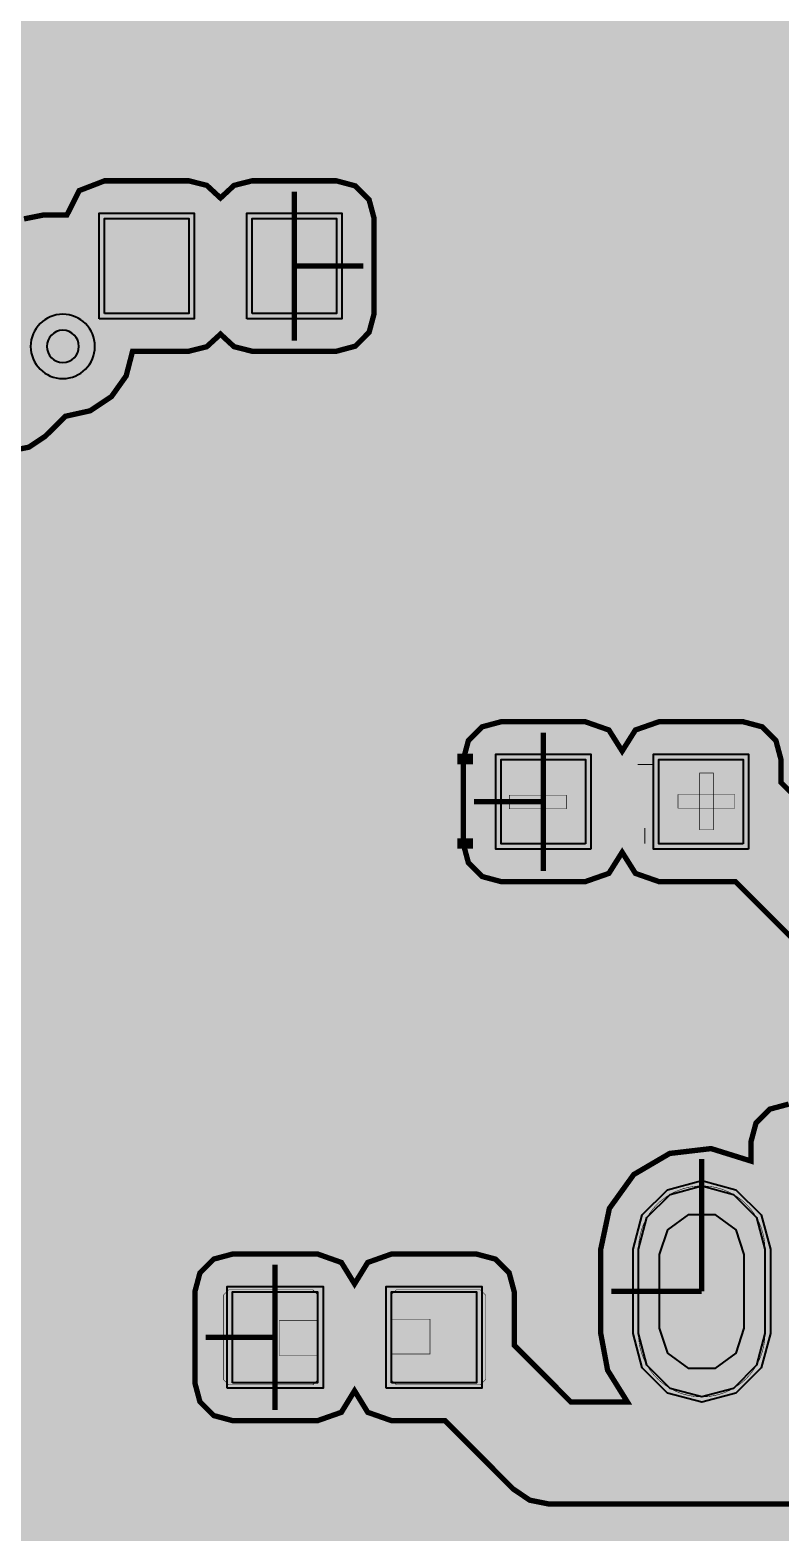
# Model space of a CAD drawing. Header units: millimetres. Extents: x -10 to 141, y 8 to 88.
# Drawn here: x 59.15 to 66.27, y 17.2 to 31.45 of the extents above; entities that cross this region are included whole.
import ezdxf

# ---------------------------------------------------------------- set-up
doc = ezdxf.new("R2010")
doc.units = ezdxf.units.MM
doc.header["$MEASUREMENT"] = 0
for name, color, linetype, true_color in [('Bottom-Layer', 7, 'Continuous', 0x0000ff), ('Bottom-Paste-Mask-Layer', 7, 'Continuous', 0x800000), ('Bottom-Solder-Mask-Layer', 7, 'Continuous', 0xaa00ff), ('Document-Layer', 7, 'Continuous', 0xffffff), ('Hole-Layer', 7, 'Continuous', 0x222222), ('Multi-Layer', 7, 'Continuous', 0xc0c0c0), ('Top-Layer', 7, 'Continuous', 0xff0000), ('Top-Paste-Mask-Layer', 7, 'Continuous', 0x808080), ('Top-Silkscreen-Layer', 7, 'Continuous', 0xffcc00), ('Top-Solder-Mask-Layer', 7, 'Continuous', 0x800080)]:
    doc.layers.add(name, color=color, linetype=linetype, true_color=true_color)

msp = doc.modelspace()

# ---------------------------------------------------------------- hatches: boundary and pattern name
at = {"layer": 'Bottom-Layer'}
msp.add_hatch(color=256, dxfattribs=at).paths.add_polyline_path([(66.125, 19.086), (66.045, 18.786), (65.825, 18.566), (65.525, 18.486), (65.225, 18.566), (65.005, 18.786), (64.925, 19.086), (64.925, 19.886), (65.005, 20.186), (65.225, 20.405), (65.525, 20.486), (65.825, 20.405), (66.045, 20.186), (66.125, 19.886)])
at = {"layer": 'Bottom-Paste-Mask-Layer'}
msp.add_hatch(color=256, dxfattribs=at).paths.add_polyline_path([(66.125, 19.086), (66.045, 18.786), (65.825, 18.566), (65.525, 18.486), (65.225, 18.566), (65.005, 18.786), (64.925, 19.086), (64.925, 19.886), (65.005, 20.186), (65.225, 20.405), (65.525, 20.486), (65.825, 20.405), (66.045, 20.186), (66.125, 19.886)])
at = {"layer": 'Bottom-Solder-Mask-Layer'}
msp.add_hatch(color=256, dxfattribs=at).paths.add_polyline_path([(66.176, 19.086), (66.089, 18.76), (65.85, 18.522), (65.525, 18.435), (65.2, 18.522), (64.961, 18.76), (64.874, 19.086), (64.874, 19.886), (64.961, 20.211), (65.2, 20.449), (65.525, 20.537), (65.85, 20.449), (66.089, 20.211), (66.176, 19.886)])
at = {"layer": 'Document-Layer'}
for points in [[(65.505, 23.863), (65.505, 24.403), (65.635, 24.403), (65.635, 23.863)], [(65.505, 23.863), (65.505, 24.403), (65.635, 24.403), (65.635, 23.863)], [(63.7, 24.192), (64.24, 24.192), (64.24, 24.062), (63.7, 24.062)], [(63.7, 24.192), (64.24, 24.192), (64.24, 24.062), (63.7, 24.062)], [(65.299, 24.198), (65.839, 24.198), (65.839, 24.068), (65.299, 24.068)], [(65.299, 24.198), (65.839, 24.198), (65.839, 24.068), (65.299, 24.068)]]:
    msp.add_hatch(color=256, dxfattribs=at).paths.add_polyline_path(points)
at = {"layer": 'Hole-Layer'}
msp.add_hatch(color=256, dxfattribs=at).paths.add_polyline_path([(65.925, 19.136), (65.849, 18.901), (65.649, 18.755), (65.402, 18.755), (65.202, 18.901), (65.125, 19.136), (65.125, 19.836), (65.202, 20.071), (65.402, 20.216), (65.649, 20.216), (65.849, 20.071), (65.925, 19.836)])
at = {"layer": 'Multi-Layer'}
msp.add_hatch(color=256, dxfattribs=at).paths.add_polyline_path([(66.125, 19.086), (66.045, 18.786), (65.825, 18.566), (65.525, 18.486), (65.225, 18.566), (65.005, 18.786), (64.925, 19.086), (64.925, 19.886), (65.005, 20.186), (65.225, 20.405), (65.525, 20.486), (65.825, 20.405), (66.045, 20.186), (66.125, 19.886)])
msp.add_hatch(color=256, dxfattribs=at).paths.add_polyline_path([(66.125, 19.086), (66.045, 18.786), (65.825, 18.566), (65.525, 18.486), (65.225, 18.566), (65.005, 18.786), (64.925, 19.086), (64.925, 19.886), (65.005, 20.186), (65.225, 20.405), (65.525, 20.486), (65.825, 20.405), (66.045, 20.186), (66.125, 19.886)])
msp.add_hatch(color=256, dxfattribs=at).paths.add_polyline_path([(66.125, 19.086), (66.045, 18.786), (65.825, 18.566), (65.525, 18.486), (65.225, 18.566), (65.005, 18.786), (64.925, 19.086), (64.925, 19.886), (65.005, 20.186), (65.225, 20.405), (65.525, 20.486), (65.825, 20.405), (66.045, 20.186), (66.125, 19.886)])
at = {"layer": 'Top-Layer'}
for points in [[(1.628, 76.2), (1.718, 77.336), (1.984, 78.444), (2.42, 79.497), (3.015, 80.469), (3.755, 81.335), (4.622, 82.075), (5.593, 82.671), (6.646, 83.107), (7.754, 83.373), (8.89, 83.462), (130.81, 83.462), (131.946, 83.373), (133.054, 83.107), (134.107, 82.671), (135.079, 82.075), (135.945, 81.335), (136.685, 80.469), (137.281, 79.497), (137.717, 78.444), (137.983, 77.336), (138.072, 76.2), (138.072, 20.32), (137.983, 19.184), (137.717, 18.076), (137.281, 17.023), (136.685, 16.052), (135.945, 15.185), (135.079, 14.445), (134.107, 13.85), (133.054, 13.414), (131.946, 13.148), (130.81, 13.058), (8.89, 13.058), (7.754, 13.148), (6.646, 13.414), (5.593, 13.85), (4.622, 14.445), (3.755, 15.185), (3.015, 16.052), (2.42, 17.023), (1.984, 18.076), (1.718, 19.184), (1.628, 20.32)], [(25.922, 25.338), (24.55, 25.338), (24.371, 25.29), (24.24, 25.159), (24.192, 24.98), (24.192, 23.28), (24.24, 23.101), (24.371, 22.97), (24.55, 22.922), (26.25, 22.922), (26.429, 22.97), (26.56, 23.101), (26.608, 23.28), (26.608, 24.652), (50.377, 48.421), (50.377, 38.608), (50.414, 38.422), (50.519, 38.265), (51.496, 37.288), (51.298, 37.064), (51.218, 36.776), (51.274, 36.482), (51.452, 36.243), (51.718, 36.106), (52.017, 36.1), (52.122, 36.042), (52.24, 36.022), (53.04, 36.022), (53.211, 36.065), (53.34, 36.184), (53.47, 36.065), (53.64, 36.022), (54.096, 36.022), (54.063, 35.91), (54.049, 35.795), (54.003, 35.749), (51.155, 35.749), (50.97, 35.712), (50.813, 35.608), (48.527, 33.322), (48.422, 33.164), (48.385, 32.979), (48.385, 32.164), (32.368, 16.147), (32.368, 17.439), (32.32, 17.618), (32.189, 17.749), (32.01, 17.797), (30.78, 17.797), (30.601, 17.749), (30.47, 17.618), (30.422, 17.439), (30.422, 15.683), (28.536, 15.683), (27.998, 16.221), (27.998, 17.439), (27.95, 17.618), (27.819, 17.749), (27.64, 17.797), (26.41, 17.797), (26.231, 17.749), (26.1, 17.618), (26.052, 17.439), (26.052, 15.579), (26.1, 15.4), (26.231, 15.269), (26.41, 15.221), (27.629, 15.221), (27.993, 14.857), (28.15, 14.752), (28.335, 14.715), (32.105, 14.715), (32.291, 14.752), (32.448, 14.857), (49.172, 31.581), (49.172, 26.924), (49.22, 26.745), (49.351, 26.614), (49.53, 26.566), (51.562, 26.566), (51.741, 26.614), (51.872, 26.745), (51.92, 26.924), (51.92, 28.536), (52.04, 28.45), (52.184, 28.42), (52.691, 28.42), (53.514, 27.597), (53.672, 27.492), (53.857, 27.455), (58.955, 27.455), (59.141, 27.492), (59.298, 27.597), (59.487, 27.785), (59.722, 27.837), (59.924, 27.971), (60.064, 28.168), (60.125, 28.402), (60.659, 28.402), (60.829, 28.445), (60.959, 28.564), (61.088, 28.445), (61.259, 28.402), (62.059, 28.402), (62.238, 28.45), (62.369, 28.581), (62.417, 28.76), (62.417, 29.66), (62.369, 29.839), (62.238, 29.97), (62.059, 30.018), (61.259, 30.018), (61.088, 29.975), (60.959, 29.855), (60.829, 29.975), (60.659, 30.018), (59.859, 30.018), (59.618, 29.925), (59.502, 29.694), (59.28, 29.694), (59.095, 29.657), (58.937, 29.552), (58.664, 29.278), (58.664, 29.642), (58.616, 29.821), (58.485, 29.952), (58.305, 30), (57.76, 30), (57.76, 30.563), (57.912, 30.828), (57.929, 31.133), (57.807, 31.413), (57.573, 31.609), (57.276, 31.679), (56.979, 31.609), (56.745, 31.413), (56.623, 31.133), (56.64, 30.828), (56.792, 30.563), (56.792, 30.201), (56.68, 30.088), (56.642, 30.046), (56.61, 30), (55.992, 30), (55.759, 29.913), (55.638, 29.695), (54.852, 29.695), (54.731, 29.913), (54.497, 30), (53.691, 30), (53.466, 29.92), (53.341, 29.717), (53.216, 29.92), (52.991, 30), (52.184, 30), (52.04, 29.97), (51.92, 29.884), (51.92, 33.02), (51.872, 33.199), (51.741, 33.33), (51.562, 33.378), (49.953, 33.378), (51.356, 34.781), (54.203, 34.781), (54.389, 34.818), (54.546, 34.923), (54.733, 35.11), (55.046, 35.201), (55.278, 35.429), (55.374, 35.74), (55.309, 36.06), (55.101, 36.31), (54.798, 36.431), (54.798, 37.28), (54.75, 37.459), (54.619, 37.59), (54.44, 37.638), (53.64, 37.638), (53.47, 37.595), (53.34, 37.475), (53.211, 37.595), (53.04, 37.638), (52.518, 37.638), (51.347, 38.809), (51.347, 47.052), (51.766, 47.052), (51.766, 46.926), (51.803, 46.74), (51.908, 46.583), (57.1, 41.391), (57.1, 37.793), (56.766, 37.458), (56.634, 37.605), (56.444, 37.659), (55.954, 37.659), (55.775, 37.611), (55.644, 37.48), (55.596, 37.301), (55.596, 36.126), (55.644, 35.947), (55.775, 35.816), (55.954, 35.768), (56.444, 35.768), (56.623, 35.816), (56.754, 35.947), (56.802, 36.126), (56.802, 36.238), (56.936, 36.286), (57.05, 36.371), (57.496, 36.816), (57.496, 36.126), (57.544, 35.947), (57.675, 35.816), (57.854, 35.768), (58.344, 35.768), (58.523, 35.816), (58.654, 35.947), (58.702, 36.126), (58.702, 37.107), (59.297, 37.107), (59.501, 36.902), (59.501, 36.38), (59.549, 36.201), (59.68, 36.07), (59.859, 36.022), (60.659, 36.022), (60.83, 36.065), (60.959, 36.184), (61.089, 36.065), (61.26, 36.022), (62.06, 36.022), (62.239, 36.07), (62.37, 36.201), (62.418, 36.38), (62.418, 37.28), (62.37, 37.459), (62.239, 37.59), (62.06, 37.638), (61.754, 37.638), (63.254, 39.139), (68.392, 39.139), (68.392, 38.92), (68.44, 38.741), (68.571, 38.61), (68.75, 38.562), (69.55, 38.562), (69.721, 38.605), (69.85, 38.724), (69.98, 38.605), (70.15, 38.562), (70.95, 38.562), (71.13, 38.61), (71.261, 38.741), (71.309, 38.92), (71.309, 39.82), (71.261, 39.999), (71.13, 40.13), (70.95, 40.178), (70.15, 40.178), (69.98, 40.135), (69.85, 40.015), (69.721, 40.135), (69.55, 40.178), (69.084, 40.178), (69.084, 42.982), (69.24, 42.982), (69.296, 42.986), (69.35, 42.999), (69.404, 42.986), (69.46, 42.982), (69.74, 42.982), (69.796, 42.986), (69.85, 42.999), (69.904, 42.986), (69.96, 42.982), (70.24, 42.982), (70.296, 42.986), (70.35, 42.999), (70.404, 42.986), (70.46, 42.982), (70.57, 42.982), (70.365, 42.845), (70.224, 42.642), (70.168, 42.403), (70.202, 42.159), (70.323, 41.944), (70.515, 41.789), (70.417, 41.504), (70.455, 41.205), (70.621, 40.953), (70.882, 40.802), (71.183, 40.782), (71.462, 40.897), (71.661, 41.123), (71.739, 41.414), (71.788, 41.464), (71.919, 41.222), (72.136, 41.055), (72.402, 40.989), (78.011, 35.381), (78.011, 31.529), (77.844, 31.589), (77.667, 31.603), (77.492, 31.569), (77.333, 31.49), (75.346, 33.477), (75.189, 33.583), (75.003, 33.619), (71.447, 33.619), (71.261, 33.583), (71.104, 33.477), (70.703, 33.076), (70.185, 33.076), (69.981, 33.013), (69.85, 32.845), (69.718, 33.013), (69.515, 33.076), (69.335, 33.076), (71.193, 34.935), (72.248, 34.935), (72.379, 34.801), (72.56, 34.752), (73.36, 34.752), (73.531, 34.795), (73.66, 34.914), (73.79, 34.795), (73.96, 34.752), (74.76, 34.752), (74.939, 34.8), (75.07, 34.931), (75.118, 35.11), (75.118, 36.01), (75.07, 36.189), (74.939, 36.32), (74.76, 36.368), (73.96, 36.368), (73.79, 36.325), (73.66, 36.206), (73.531, 36.325), (73.36, 36.368), (72.56, 36.368), (72.381, 36.32), (72.25, 36.189), (72.202, 36.01), (72.202, 35.905), (70.993, 35.905), (70.807, 35.869), (70.649, 35.763), (67.963, 33.076), (67.645, 33.076), (67.465, 33.029), (67.334, 32.897), (67.286, 32.718), (67.286, 32.603), (66.011, 32.603), (66.067, 32.853), (66.025, 33.105), (65.89, 33.323), (65.89, 34.785), (65.974, 34.839), (66.04, 34.914), (66.17, 34.795), (66.34, 34.752), (67.14, 34.752), (67.319, 34.8), (67.45, 34.931), (67.498, 35.11), (67.498, 36.01), (67.45, 36.189), (67.319, 36.32), (67.14, 36.368), (66.34, 36.368), (66.17, 36.325), (66.04, 36.206), (65.911, 36.325), (65.74, 36.368), (64.94, 36.368), (64.761, 36.32), (64.63, 36.189), (64.582, 36.01), (64.582, 35.11), (64.68, 34.864), (64.919, 34.753), (64.919, 33.323), (64.784, 33.105), (64.742, 32.853), (64.798, 32.603), (60.588, 32.603), (58.702, 34.489), (58.702, 34.985), (58.654, 35.164), (58.523, 35.295), (58.344, 35.343), (57.854, 35.343), (57.731, 35.321), (57.624, 35.259), (57.516, 35.321), (57.394, 35.343), (56.904, 35.343), (56.782, 35.321), (56.674, 35.259), (56.566, 35.321), (56.444, 35.343), (55.954, 35.343), (55.775, 35.295), (55.644, 35.164), (55.596, 34.985), (55.596, 33.828), (55.644, 33.649), (55.775, 33.518), (55.954, 33.47), (55.998, 33.47), (56.298, 33.169), (56.377, 32.879), (56.575, 32.653), (56.853, 32.538), (57.152, 32.558), (57.413, 32.708), (57.469, 32.708), (57.655, 32.744), (57.812, 32.85), (58.32, 33.358), (58.354, 33.395), (58.383, 33.436), (60.044, 31.775), (60.201, 31.67), (60.387, 31.633), (67.286, 31.633), (67.286, 31.518), (67.334, 31.339), (67.465, 31.208), (67.645, 31.16), (68.245, 31.16), (68.448, 31.224), (68.58, 31.392), (68.711, 31.224), (68.915, 31.16), (69.219, 31.16), (69.611, 30.768), (68.2, 30.768), (68.02, 30.72), (67.889, 30.589), (67.841, 30.41), (67.841, 29.078), (67.542, 29.207), (67.218, 29.179), (66.946, 28.999), (66.793, 28.712), (66.795, 28.386), (66.951, 28.101), (66.951, 26.81), (66.988, 26.624), (67.093, 26.467), (67.274, 26.286), (67.233, 26.177), (67.219, 26.061), (67.219, 23.5), (67.143, 23.516), (67.066, 23.523), (66.277, 24.312), (66.277, 24.53), (66.229, 24.709), (66.098, 24.84), (65.919, 24.888), (65.119, 24.888), (64.896, 24.81), (64.77, 24.61), (64.644, 24.81), (64.421, 24.888), (63.621, 24.888), (63.442, 24.84), (63.311, 24.709), (63.263, 24.53), (63.263, 23.73), (63.311, 23.551), (63.442, 23.42), (63.621, 23.372), (64.421, 23.372), (64.644, 23.45), (64.77, 23.65), (64.896, 23.45), (65.119, 23.372), (65.845, 23.372), (66.38, 22.837), (66.432, 22.601), (66.565, 22.4), (66.761, 22.26), (66.994, 22.199), (66.972, 22.117), (66.965, 22.032), (66.965, 21.262), (66.957, 21.262), (66.95, 21.262), (66.65, 21.262), (66.35, 21.262), (66.171, 21.214), (66.04, 21.083), (65.992, 20.904), (65.992, 20.722), (65.614, 20.84), (65.221, 20.794), (64.88, 20.594), (64.649, 20.273), (64.567, 19.886), (64.567, 19.086), (64.632, 18.738), (64.819, 18.438), (64.282, 18.438), (63.746, 18.975), (63.746, 19.482), (63.698, 19.661), (63.567, 19.792), (63.387, 19.84), (62.581, 19.84), (62.356, 19.76), (62.231, 19.557), (62.106, 19.76), (61.881, 19.84), (61.074, 19.84), (60.895, 19.792), (60.764, 19.661), (60.716, 19.482), (60.716, 18.618), (60.764, 18.439), (60.895, 18.308), (61.074, 18.26), (61.881, 18.26), (62.106, 18.339), (62.231, 18.543), (62.356, 18.339), (62.581, 18.26), (63.088, 18.26), (63.738, 17.61), (63.895, 17.505), (64.081, 17.468), (67.076, 17.468), (67.262, 17.505), (67.419, 17.61), (68.943, 19.134), (68.989, 19.187), (69.027, 19.246), (69.25, 19.246), (69.301, 19.25), (69.35, 19.26), (69.4, 19.25), (69.45, 19.246), (69.75, 19.246), (69.801, 19.25), (69.85, 19.26), (69.9, 19.25), (69.95, 19.246), (70.25, 19.246), (70.301, 19.25), (70.35, 19.26), (70.4, 19.25), (70.45, 19.246), (70.75, 19.246), (70.801, 19.25), (70.85, 19.26), (70.899, 19.25), (70.95, 19.246), (71.115, 19.246), (71.115, 18.969), (71.152, 18.783), (71.257, 18.626), (72.273, 17.61), (72.431, 17.505), (72.616, 17.468), (77.127, 17.468), (77.312, 17.505), (77.47, 17.61), (78.12, 18.261), (78.627, 18.261), (78.807, 18.309), (78.938, 18.44), (78.986, 18.619), (78.986, 19.483), (78.938, 19.662), (78.807, 19.793), (78.627, 19.841), (77.821, 19.841), (77.596, 19.761), (77.471, 19.558), (77.346, 19.761), (77.121, 19.841), (76.314, 19.841), (76.135, 19.793), (76.004, 19.662), (75.956, 19.483), (75.956, 18.619), (75.969, 18.525), (76.005, 18.438), (74.881, 18.438), (75.068, 18.738), (75.133, 19.086), (75.133, 19.886), (75.052, 20.273), (74.821, 20.594), (74.479, 20.794), (74.086, 20.84), (73.708, 20.722), (73.708, 20.904), (73.66, 21.083), (73.529, 21.214), (73.35, 21.262), (72.75, 21.262), (72.711, 21.26), (72.673, 21.254), (72.637, 21.309), (72.593, 21.359), (72.339, 21.613), (72.182, 21.718), (71.996, 21.755), (67.935, 21.755), (67.935, 21.831), (68.047, 21.943), (68.136, 22.066), (68.183, 22.21), (68.298, 22.197), (68.414, 22.205), (68.538, 22.105), (68.694, 22.07), (69.5, 22.07), (69.725, 22.149), (69.85, 22.353), (69.975, 22.149), (70.2, 22.07), (71.007, 22.07), (71.186, 22.118), (71.317, 22.249), (71.365, 22.428), (71.365, 23.292), (71.317, 23.471), (71.186, 23.602), (71.007, 23.65), (70.499, 23.65), (69.7, 24.45), (69.7, 25.395), (69.79, 25.473), (69.85, 25.575), (69.981, 25.407), (70.185, 25.344), (70.785, 25.344), (70.988, 25.407), (71.12, 25.575), (71.251, 25.407), (71.455, 25.344), (72.055, 25.344), (72.234, 25.392), (72.365, 25.523), (72.413, 25.702), (72.413, 26.902), (72.365, 27.081), (72.234, 27.212), (72.055, 27.26), (71.455, 27.26), (71.251, 27.196), (71.12, 27.028), (70.988, 27.196), (70.785, 27.26), (70.185, 27.26), (69.981, 27.196), (69.85, 27.028), (69.718, 27.196), (69.515, 27.26), (68.915, 27.26), (68.711, 27.196), (68.58, 27.028), (68.448, 27.196), (68.245, 27.26), (67.922, 27.26), (67.922, 27.784), (68.046, 27.687), (68.2, 27.652), (71.5, 27.652), (71.679, 27.7), (71.81, 27.831), (71.858, 28.01), (71.858, 30.41), (71.857, 30.433), (71.855, 30.456), (73.018, 30.456), (73.992, 29.482), (73.992, 27.86), (74.04, 27.681), (74.171, 27.55), (74.35, 27.502), (75.55, 27.502), (75.556, 27.502), (75.562, 27.502), (75.562, 25.909), (75.599, 25.723), (75.704, 25.566), (81.932, 19.338), (81.932, 18.121), (81.98, 17.942), (82.111, 17.811), (82.29, 17.763), (83.52, 17.763), (83.7, 17.811), (83.831, 17.942), (83.879, 18.121), (83.879, 19.981), (83.831, 20.16), (83.7, 20.291), (83.52, 20.339), (82.303, 20.339), (78.032, 24.61), (78.39, 24.61), (78.615, 24.689), (78.74, 24.893), (78.865, 24.689), (79.09, 24.61), (79.897, 24.61), (80.076, 24.658), (80.207, 24.789), (80.255, 24.968), (80.255, 25.832), (80.238, 25.941), (80.189, 26.039), (80.189, 37.754), (80.266, 37.738), (80.344, 37.73), (87.247, 30.827), (87.247, 30.238), (86.837, 30.482), (86.367, 30.568), (85.896, 30.486), (85.483, 30.247), (85.178, 29.879), (85.178, 30.21), (85.13, 30.389), (84.999, 30.52), (84.82, 30.568), (82.82, 30.568), (82.641, 30.52), (82.51, 30.389), (82.462, 30.21), (82.462, 28.21), (82.51, 28.031), (82.641, 27.9), (82.82, 27.852), (84.82, 27.852), (84.999, 27.9), (85.13, 28.031), (85.178, 28.21), (85.178, 28.541), (85.454, 28.198), (85.826, 27.961), (86.254, 27.856), (86.693, 27.893), (87.097, 28.069), (87.423, 28.365), (99.621, 16.167), (99.778, 16.062), (99.964, 16.025), (107.332, 16.025), (107.332, 15.579), (107.38, 15.4), (107.512, 15.269), (107.691, 15.221), (108.921, 15.221), (109.1, 15.269), (109.231, 15.4), (109.279, 15.579), (109.279, 17.439), (109.231, 17.618), (109.1, 17.749), (108.921, 17.797), (107.691, 17.797), (107.512, 17.749), (107.38, 17.618), (107.332, 17.439), (107.332, 16.993), (100.164, 16.993), (90.592, 26.566), (92.202, 26.566), (92.381, 26.614), (92.512, 26.745), (92.56, 26.924), (92.56, 33.02), (92.559, 33.054), (92.554, 33.088), (94.476, 33.088), (102.462, 25.102), (102.619, 24.997), (102.804, 24.96), (105.472, 24.96), (105.472, 23.281), (105.52, 23.102), (105.651, 22.971), (105.831, 22.923), (107.531, 22.923), (107.71, 22.971), (107.841, 23.102), (107.889, 23.281), (107.889, 24.96), (108.342, 24.96), (108.093, 24.566), (108.013, 24.107), (108.111, 23.652), (108.375, 23.268), (108.764, 23.012), (109.221, 22.923), (109.677, 23.012), (110.067, 23.268), (110.33, 23.652), (110.428, 24.107), (110.348, 24.566), (110.099, 24.96), (110.247, 24.96), (110.635, 24.571), (110.553, 24.11), (110.651, 23.653), (110.916, 23.267), (111.308, 23.011), (111.767, 22.923), (112.226, 23.016), (112.615, 23.276), (112.875, 23.665), (112.969, 24.124), (112.881, 24.584), (112.624, 24.975), (112.238, 25.24), (111.781, 25.339), (111.32, 25.256), (111.116, 25.46), (112.286, 25.46), (113.175, 24.571), (113.093, 24.11), (113.191, 23.653), (113.456, 23.267), (113.848, 23.011), (114.307, 22.923), (114.766, 23.016), (115.155, 23.276), (115.415, 23.665), (115.509, 24.124), (115.421, 24.584), (115.164, 24.975), (114.778, 25.24), (114.321, 25.339), (113.86, 25.256), (112.829, 26.287), (112.672, 26.391), (112.487, 26.428), (103.259, 26.428), (95.272, 34.415), (95.115, 34.519), (94.93, 34.556), (87.289, 34.556), (79.969, 41.876), (80.218, 42.066), (80.353, 42.349), (80.342, 42.663), (80.189, 42.936), (80.189, 45.701), (86.253, 51.766), (86.604, 51.766), (86.604, 46.827), (86.22, 46.559), (85.966, 46.166), (85.881, 45.706), (85.977, 45.248), (86.24, 44.861), (86.63, 44.603), (87.089, 44.512), (87.548, 44.603), (87.938, 44.861), (88.201, 45.248), (88.297, 45.706), (88.212, 46.166), (87.958, 46.559), (87.574, 46.827), (87.574, 52.918), (87.537, 53.103), (87.432, 53.261), (87.01, 53.683), (86.974, 53.716), (86.934, 53.745), (87.033, 53.869), (87.068, 54.024), (87.068, 54.556), (87.02, 54.735), (86.889, 54.866), (86.71, 54.914), (85.673, 54.914), (85.494, 54.866), (85.363, 54.735), (85.315, 54.556), (85.315, 54.024), (85.33, 53.92), (85.375, 53.825), (84.791, 53.825), (84.665, 53.928), (84.508, 53.964), (83.47, 53.964), (83.291, 53.916), (83.16, 53.785), (83.112, 53.606), (83.112, 53.074), (83.16, 52.895), (83.291, 52.764), (83.47, 52.716), (84.508, 52.716), (84.665, 52.753), (84.791, 52.855), (85.375, 52.855), (85.33, 52.76), (85.315, 52.656), (85.315, 52.199), (79.58, 46.464), (79.58, 47.153), (79.543, 47.338), (79.438, 47.495), (75.751, 51.182), (75.594, 51.286), (75.409, 51.323), (75.155, 51.323), (75.12, 51.322), (75.086, 51.318), (74.954, 51.457), (74.77, 51.508), (73.783, 51.508), (94.323, 72.049), (94.428, 72.206), (94.465, 72.391), (94.465, 76.113), (94.981, 76.113), (95.16, 76.161), (95.291, 76.292), (95.339, 76.471), (95.339, 76.802), (95.666, 76.415), (96.112, 76.175), (96.615, 76.116), (97.105, 76.245), (97.514, 76.545), (97.784, 76.973), (97.879, 77.471), (97.784, 77.969), (97.514, 78.397), (97.105, 78.697), (96.615, 78.826), (96.112, 78.766), (95.666, 78.527), (95.339, 78.14), (95.339, 78.471), (95.291, 78.65), (95.16, 78.781), (94.981, 78.829), (92.981, 78.829), (92.801, 78.781), (92.67, 78.65), (92.622, 78.471), (92.622, 76.471), (92.67, 76.292), (92.801, 76.161), (92.981, 76.113), (93.496, 76.113), (93.496, 72.591), (73.098, 52.193), (73.098, 53.18), (73.05, 53.359), (72.919, 53.49), (72.74, 53.538), (72.46, 53.538), (72.404, 53.534), (72.35, 53.521), (72.296, 53.534), (72.24, 53.538), (71.96, 53.538), (71.904, 53.534), (71.85, 53.521), (71.796, 53.534), (71.74, 53.538), (71.46, 53.538), (71.404, 53.534), (71.35, 53.521), (71.296, 53.534), (71.24, 53.538), (71.084, 53.538), (71.084, 55.106), (72.733, 56.754), (72.838, 56.912), (72.875, 57.097), (72.875, 66.392), (73.271, 66.166), (73.723, 66.104), (74.166, 66.213), (74.536, 66.478), (74.782, 66.862), (74.868, 67.31), (74.782, 67.758), (74.536, 68.142), (74.166, 68.407), (73.723, 68.517), (73.271, 68.454), (72.875, 68.228), (72.875, 78.904), (73.259, 79.171), (73.513, 79.564), (73.599, 80.024), (73.503, 80.483), (73.24, 80.87), (72.85, 81.128), (72.391, 81.219), (71.932, 81.128), (71.541, 80.87), (71.279, 80.483), (71.183, 80.024), (71.268, 79.564), (71.522, 79.171), (71.907, 78.904), (71.907, 68.227), (71.543, 68.442), (71.128, 68.518), (70.712, 68.447), (70.346, 68.238), (70.346, 78.909), (70.728, 79.18), (70.978, 79.575), (71.059, 80.037), (70.958, 80.494), (70.692, 80.878), (70.299, 81.133), (69.839, 81.219), (69.38, 81.124), (68.993, 80.861), (68.734, 80.471), (68.643, 80.012), (68.733, 79.553), (68.991, 79.162), (69.378, 78.899), (69.378, 68.217), (68.982, 68.449), (68.528, 68.517), (68.082, 68.411), (67.708, 68.146), (67.459, 67.761), (67.372, 67.31), (67.459, 66.86), (67.708, 66.474), (68.082, 66.209), (68.528, 66.103), (68.982, 66.171), (69.378, 66.403), (69.378, 65.148), (69.415, 64.963), (69.52, 64.806), (70.902, 63.424), (70.902, 57.958), (70.15, 57.958), (69.98, 57.914), (69.85, 57.795), (69.721, 57.914), (69.55, 57.958), (68.75, 57.958), (68.51, 57.865), (68.394, 57.635), (64.555, 57.635), (64.555, 64.2), (64.518, 64.386), (64.413, 64.543), (62.106, 66.851), (62.106, 68.16), (62.058, 68.339), (61.927, 68.47), (61.748, 68.518), (60.173, 68.518), (59.994, 68.47), (59.863, 68.339), (59.815, 68.16), (59.815, 66.46), (59.863, 66.281), (59.994, 66.15), (60.173, 66.102), (61.482, 66.102), (63.585, 63.999), (63.585, 57.351), (60.382, 54.148), (59.86, 54.148), (59.62, 54.055), (59.504, 53.825), (57.585, 53.825), (57.4, 53.788), (57.242, 53.683), (53.015, 49.455), (52.968, 49.465), (52.92, 49.468), (51.347, 49.468), (51.347, 72.574), (57.561, 78.788), (58.84, 78.788), (59.019, 78.836), (59.15, 78.967), (59.198, 79.146), (59.198, 80.425), (59.568, 80.795), (60.182, 80.795), (60.182, 79.146), (60.23, 78.967), (60.361, 78.836), (60.54, 78.788), (62.025, 78.788), (62.204, 78.836), (62.335, 78.967), (62.383, 79.146), (62.383, 80.795), (63.301, 80.795), (63.563, 80.533), (63.563, 79.161), (63.611, 78.982), (63.742, 78.851), (63.921, 78.803), (65.621, 78.803), (65.8, 78.851), (65.931, 78.982), (65.979, 79.161), (65.979, 80.861), (65.931, 81.04), (65.8, 81.171), (65.621, 81.219), (64.249, 81.219), (63.845, 81.623), (63.687, 81.728), (63.501, 81.765), (59.368, 81.765), (59.182, 81.728), (59.024, 81.623), (58.634, 81.232), (57.355, 81.232), (57.176, 81.184), (57.045, 81.053), (56.997, 80.874), (56.997, 79.596), (50.519, 73.118), (50.414, 72.961), (50.377, 72.775), (50.377, 49.592), (50.127, 49.679), (49.863, 49.661), (49.626, 49.542), (49.456, 49.339), (49.378, 49.086), (49.406, 48.822)], [(59.859, 28.76), (59.859, 29.66), (60.659, 29.66), (60.659, 28.76)], [(61.259, 28.76), (61.259, 29.66), (62.059, 29.66), (62.059, 28.76)], [(64.421, 23.73), (63.621, 23.73), (63.621, 24.53), (64.421, 24.53)], [(65.919, 23.73), (65.119, 23.73), (65.119, 24.53), (65.919, 24.53)], [(66.125, 19.086), (66.045, 18.786), (65.825, 18.566), (65.525, 18.486), (65.225, 18.566), (65.005, 18.786), (64.925, 19.086), (64.925, 19.886), (65.005, 20.186), (65.225, 20.405), (65.525, 20.486), (65.825, 20.405), (66.045, 20.186), (66.125, 19.886)], [(61.074, 18.618), (61.074, 19.482), (61.881, 19.482), (61.881, 18.618)], [(62.581, 18.618), (62.581, 19.482), (63.387, 19.482), (63.387, 18.618)]]:
    msp.add_hatch(color=256, dxfattribs=at).paths.add_polyline_path(points)
at = {"layer": 'Top-Paste-Mask-Layer'}
for points in [[(59.859, 28.76), (59.859, 29.66), (60.659, 29.66), (60.659, 28.76)], [(61.259, 28.76), (61.259, 29.66), (62.059, 29.66), (62.059, 28.76)], [(64.421, 23.73), (63.621, 23.73), (63.621, 24.53), (64.421, 24.53)], [(65.919, 23.73), (65.119, 23.73), (65.119, 24.53), (65.919, 24.53)], [(65.57, 20.484), (65.6, 20.481), (65.629, 20.477), (65.659, 20.471), (65.688, 20.463), (65.716, 20.455), (65.744, 20.444), (65.772, 20.433), (65.799, 20.42), (65.825, 20.405), (65.851, 20.39), (65.875, 20.373), (65.899, 20.355), (65.922, 20.336), (65.944, 20.315), (65.965, 20.294), (65.985, 20.271), (66.003, 20.248), (66.021, 20.224), (66.037, 20.199), (66.052, 20.173), (66.066, 20.146), (66.078, 20.119), (66.089, 20.091), (66.098, 20.063), (66.106, 20.034), (66.113, 20.005), (66.118, 19.975), (66.122, 19.946), (66.124, 19.916), (66.125, 19.886), (66.125, 19.086), (66.124, 19.056), (66.122, 19.026), (66.118, 18.996), (66.113, 18.967), (66.106, 18.938), (66.098, 18.909), (66.089, 18.881), (66.078, 18.853), (66.066, 18.825), (66.052, 18.799), (66.037, 18.773), (66.021, 18.748), (66.003, 18.723), (65.985, 18.7), (65.965, 18.678), (65.944, 18.656), (65.922, 18.636), (65.899, 18.617), (65.875, 18.599), (65.851, 18.582), (65.825, 18.566), (65.799, 18.552), (65.772, 18.539), (65.744, 18.527), (65.716, 18.517), (65.688, 18.508), (65.659, 18.501), (65.629, 18.495), (65.6, 18.49), (65.57, 18.487), (65.54, 18.486), (65.51, 18.486), (65.48, 18.487), (65.45, 18.49), (65.421, 18.495), (65.392, 18.501), (65.363, 18.508), (65.334, 18.517), (65.306, 18.527), (65.278, 18.539), (65.251, 18.552), (65.225, 18.566), (65.199, 18.582), (65.175, 18.599), (65.151, 18.617), (65.128, 18.636), (65.106, 18.656), (65.085, 18.678), (65.065, 18.7), (65.047, 18.723), (65.029, 18.748), (65.013, 18.773), (64.998, 18.799), (64.984, 18.825), (64.972, 18.853), (64.961, 18.881), (64.952, 18.909), (64.944, 18.938), (64.937, 18.967), (64.932, 18.996), (64.928, 19.026), (64.926, 19.056), (64.925, 19.086), (64.925, 19.886), (64.926, 19.916), (64.928, 19.946), (64.932, 19.975), (64.937, 20.005), (64.944, 20.034), (64.952, 20.063), (64.961, 20.091), (64.972, 20.119), (64.984, 20.146), (64.998, 20.173), (65.013, 20.199), (65.029, 20.224), (65.047, 20.248), (65.065, 20.271), (65.085, 20.294), (65.106, 20.315), (65.128, 20.336), (65.151, 20.355), (65.175, 20.373), (65.199, 20.39), (65.225, 20.405), (65.251, 20.42), (65.278, 20.433), (65.306, 20.444), (65.334, 20.455), (65.363, 20.463), (65.392, 20.471), (65.421, 20.477), (65.45, 20.481), (65.48, 20.484), (65.51, 20.486), (65.54, 20.486)], [(66.125, 19.086), (66.045, 18.786), (65.825, 18.566), (65.525, 18.486), (65.225, 18.566), (65.005, 18.786), (64.925, 19.086), (64.925, 19.886), (65.005, 20.186), (65.225, 20.405), (65.525, 20.486), (65.825, 20.405), (66.045, 20.186), (66.125, 19.886)], [(65.57, 20.484), (65.6, 20.481), (65.629, 20.477), (65.659, 20.471), (65.688, 20.463), (65.716, 20.455), (65.744, 20.444), (65.772, 20.433), (65.799, 20.42), (65.825, 20.405), (65.851, 20.39), (65.875, 20.373), (65.899, 20.355), (65.922, 20.336), (65.944, 20.315), (65.965, 20.294), (65.985, 20.271), (66.003, 20.248), (66.021, 20.224), (66.037, 20.199), (66.052, 20.173), (66.066, 20.146), (66.078, 20.119), (66.089, 20.091), (66.098, 20.063), (66.106, 20.034), (66.113, 20.005), (66.118, 19.975), (66.122, 19.946), (66.124, 19.916), (66.125, 19.886), (66.125, 19.086), (66.124, 19.056), (66.122, 19.026), (66.118, 18.996), (66.113, 18.967), (66.106, 18.938), (66.098, 18.909), (66.089, 18.881), (66.078, 18.853), (66.066, 18.825), (66.052, 18.799), (66.037, 18.773), (66.021, 18.748), (66.003, 18.723), (65.985, 18.7), (65.965, 18.678), (65.944, 18.656), (65.922, 18.636), (65.899, 18.617), (65.875, 18.599), (65.851, 18.582), (65.825, 18.566), (65.799, 18.552), (65.772, 18.539), (65.744, 18.527), (65.716, 18.517), (65.688, 18.508), (65.659, 18.501), (65.629, 18.495), (65.6, 18.49), (65.57, 18.487), (65.54, 18.486), (65.51, 18.486), (65.48, 18.487), (65.45, 18.49), (65.421, 18.495), (65.392, 18.501), (65.363, 18.508), (65.334, 18.517), (65.306, 18.527), (65.278, 18.539), (65.251, 18.552), (65.225, 18.566), (65.199, 18.582), (65.175, 18.599), (65.151, 18.617), (65.128, 18.636), (65.106, 18.656), (65.085, 18.678), (65.065, 18.7), (65.047, 18.723), (65.029, 18.748), (65.013, 18.773), (64.998, 18.799), (64.984, 18.825), (64.972, 18.853), (64.961, 18.881), (64.952, 18.909), (64.944, 18.938), (64.937, 18.967), (64.932, 18.996), (64.928, 19.026), (64.926, 19.056), (64.925, 19.086), (64.925, 19.886), (64.926, 19.916), (64.928, 19.946), (64.932, 19.975), (64.937, 20.005), (64.944, 20.034), (64.952, 20.063), (64.961, 20.091), (64.972, 20.119), (64.984, 20.146), (64.998, 20.173), (65.013, 20.199), (65.029, 20.224), (65.047, 20.248), (65.065, 20.271), (65.085, 20.294), (65.106, 20.315), (65.128, 20.336), (65.151, 20.355), (65.175, 20.373), (65.199, 20.39), (65.225, 20.405), (65.251, 20.42), (65.278, 20.433), (65.306, 20.444), (65.334, 20.455), (65.363, 20.463), (65.392, 20.471), (65.421, 20.477), (65.45, 20.481), (65.48, 20.484), (65.51, 20.486), (65.54, 20.486)], [(61.036, 18.6), (60.986, 18.65), (60.986, 19.45), (61.036, 19.5), (61.836, 19.5), (61.886, 19.45), (61.886, 19.208), (61.516, 19.208), (61.516, 18.878), (61.886, 18.878), (61.886, 18.65), (61.836, 18.6)], [(61.036, 18.6), (60.986, 18.65), (60.986, 19.45), (61.036, 19.5), (61.836, 19.5), (61.886, 19.45), (61.886, 19.208), (61.516, 19.208), (61.516, 18.878), (61.886, 18.878), (61.886, 18.65), (61.836, 18.6)], [(63.426, 19.5), (63.476, 19.45), (63.476, 18.65), (63.426, 18.6), (62.626, 18.6), (62.576, 18.65), (62.576, 18.892), (62.946, 18.892), (62.946, 19.222), (62.576, 19.222), (62.576, 19.45), (62.626, 19.5)], [(63.426, 19.5), (63.476, 19.45), (63.476, 18.65), (63.426, 18.6), (62.626, 18.6), (62.576, 18.65), (62.576, 18.892), (62.946, 18.892), (62.946, 19.222), (62.576, 19.222), (62.576, 19.45), (62.626, 19.5)]]:
    msp.add_hatch(color=256, dxfattribs=at).paths.add_polyline_path(points)
at = {"layer": 'Top-Solder-Mask-Layer'}
for points in [[(59.808, 28.709), (59.808, 29.711), (60.71, 29.711), (60.71, 28.709)], [(61.208, 28.709), (61.208, 29.711), (62.11, 29.711), (62.11, 28.709)], [(64.472, 23.679), (63.57, 23.679), (63.57, 24.581), (64.472, 24.581)], [(65.97, 23.679), (65.068, 23.679), (65.068, 24.581), (65.97, 24.581)], [(66.176, 19.086), (66.089, 18.76), (65.85, 18.522), (65.525, 18.435), (65.2, 18.522), (64.961, 18.76), (64.874, 19.086), (64.874, 19.886), (64.961, 20.211), (65.2, 20.449), (65.525, 20.537), (65.85, 20.449), (66.089, 20.211), (66.176, 19.886)], [(61.023, 18.567), (61.023, 19.533), (61.932, 19.533), (61.932, 18.567)], [(62.53, 18.567), (62.53, 19.533), (63.438, 19.533), (63.438, 18.567)]]:
    msp.add_hatch(color=256, dxfattribs=at).paths.add_polyline_path(points)

# ---------------------------------------------------------------- linework, layer by layer
at = {"layer": 'Bottom-Layer'}
for points, const_width in [([(70.83, 42.372), (53.812, 25.354)], 0.252), ([(71.076, 41.436), (53.77, 24.13)], 0.252), ([(59.971, 27.94), (59.463, 28.448)], 0.254), ([(74.703, 27.94), (59.971, 27.94)], 0.254), ([(65.525, 19.486), (65.525, 15.306)], 0.254)]:
    msp.add_lwpolyline(points, dxfattribs=dict(at, const_width=const_width))
msp.add_lwpolyline([(66.125, 19.086), (66.045, 18.786), (65.825, 18.566), (65.525, 18.486), (65.225, 18.566), (65.005, 18.786), (64.925, 19.086), (64.925, 19.886), (65.005, 20.186), (65.225, 20.405), (65.525, 20.486), (65.825, 20.405), (66.045, 20.186), (66.125, 19.886)], close=True, dxfattribs=at)
at = {"layer": 'Bottom-Paste-Mask-Layer'}
msp.add_lwpolyline([(66.125, 19.086), (66.045, 18.786), (65.825, 18.566), (65.525, 18.486), (65.225, 18.566), (65.005, 18.786), (64.925, 19.086), (64.925, 19.886), (65.005, 20.186), (65.225, 20.405), (65.525, 20.486), (65.825, 20.405), (66.045, 20.186), (66.125, 19.886)], close=True, dxfattribs=at)
at = {"layer": 'Bottom-Solder-Mask-Layer'}
msp.add_lwpolyline([(66.176, 19.086), (66.089, 18.76), (65.85, 18.522), (65.525, 18.435), (65.2, 18.522), (64.961, 18.76), (64.874, 19.086), (64.874, 19.886), (64.961, 20.211), (65.2, 20.449), (65.525, 20.537), (65.85, 20.449), (66.089, 20.211), (66.176, 19.886)], close=True, dxfattribs=at)
at = {"layer": 'Document-Layer', "const_width": 0.00508}
for points in [[(65.505, 23.863), (65.505, 24.403), (65.635, 24.403), (65.635, 23.863)], [(65.505, 23.863), (65.505, 24.403), (65.635, 24.403), (65.635, 23.863)], [(63.7, 24.192), (64.24, 24.192), (64.24, 24.062), (63.7, 24.062)], [(63.7, 24.192), (64.24, 24.192), (64.24, 24.062), (63.7, 24.062)], [(65.299, 24.198), (65.839, 24.198), (65.839, 24.068), (65.299, 24.068)], [(65.299, 24.198), (65.839, 24.198), (65.839, 24.068), (65.299, 24.068)]]:
    msp.add_lwpolyline(points, close=True, dxfattribs=at)
at = {"layer": 'Hole-Layer'}
msp.add_lwpolyline([(59.311, 28.448, 1), (59.616, 28.448), (59.616, 28.448, 1), (59.311, 28.448)], format="xyb", dxfattribs=at)
msp.add_lwpolyline([(65.925, 19.136), (65.849, 18.901), (65.649, 18.755), (65.402, 18.755), (65.202, 18.901), (65.125, 19.136), (65.125, 19.836), (65.202, 20.071), (65.402, 20.216), (65.649, 20.216), (65.849, 20.071), (65.925, 19.836)], close=True, dxfattribs=at)
at = {"layer": 'Multi-Layer'}
msp.add_lwpolyline([(59.158, 28.448, 1), (59.768, 28.448), (59.768, 28.448, 1), (59.158, 28.448)], format="xyb", dxfattribs=at)
msp.add_lwpolyline([(66.125, 19.086), (66.045, 18.786), (65.825, 18.566), (65.525, 18.486), (65.225, 18.566), (65.005, 18.786), (64.925, 19.086), (64.925, 19.886), (65.005, 20.186), (65.225, 20.405), (65.525, 20.486), (65.825, 20.405), (66.045, 20.186), (66.125, 19.886)], close=True, dxfattribs=at)
msp.add_lwpolyline([(66.125, 19.086), (66.045, 18.786), (65.825, 18.566), (65.525, 18.486), (65.225, 18.566), (65.005, 18.786), (64.925, 19.086), (64.925, 19.886), (65.005, 20.186), (65.225, 20.405), (65.525, 20.486), (65.825, 20.405), (66.045, 20.186), (66.125, 19.886)], close=True, dxfattribs=at)
msp.add_lwpolyline([(66.125, 19.086), (66.045, 18.786), (65.825, 18.566), (65.525, 18.486), (65.225, 18.566), (65.005, 18.786), (64.925, 19.086), (64.925, 19.886), (65.005, 20.186), (65.225, 20.405), (65.525, 20.486), (65.825, 20.405), (66.045, 20.186), (66.125, 19.886)], close=True, dxfattribs=at)
at = {"layer": 'Top-Layer'}
for points, const_width in [([(58.165, 30.032), (60.837, 30.032)], 0.254), ([(60.837, 30.032), (61.659, 29.21)], 0.254), ([(58.955, 27.455), (59.141, 27.492), (59.298, 27.597), (59.487, 27.785), (59.722, 27.837), (59.924, 27.971), (60.064, 28.168), (60.125, 28.402), (60.659, 28.402), (60.829, 28.445), (60.959, 28.564), (61.088, 28.445), (61.259, 28.402), (62.059, 28.402), (62.238, 28.45), (62.369, 28.581), (62.417, 28.76), (62.417, 29.66), (62.369, 29.839), (62.238, 29.97), (62.059, 30.018), (61.259, 30.018), (61.088, 29.975), (60.959, 29.855), (60.829, 29.975), (60.659, 30.018), (59.859, 30.018), (59.618, 29.925), (59.502, 29.694), (59.28, 29.694), (59.095, 29.657)], 0.0508), ([(61.659, 29.21), (61.659, 29.916)], 0.0508), ([(58.546, 28.476), (59.28, 29.21)], 0.252), ([(59.28, 29.21), (60.259, 29.21)], 0.252), ([(61.659, 29.21), (63.945, 26.924)], 0.254), ([(61.659, 29.21), (62.315, 29.21)], 0.0508), ([(61.659, 29.21), (61.659, 28.503)], 0.0508), ([(63.945, 26.924), (66.231, 29.21)], 0.254), ([(66.231, 29.21), (69.849, 29.21)], 0.254), ([(59.463, 28.448), (58.955, 27.94)], 0.254), ([(63.945, 26.924), (63.945, 24.206)], 0.254), ([(67.066, 23.523), (66.277, 24.312), (66.277, 24.53), (66.229, 24.709), (66.098, 24.84), (65.919, 24.888), (65.119, 24.888), (64.896, 24.81), (64.77, 24.61), (64.644, 24.81), (64.421, 24.888), (63.621, 24.888), (63.442, 24.84), (63.311, 24.709), (63.263, 24.53), (63.263, 23.73), (63.311, 23.551), (63.442, 23.42), (63.621, 23.372), (64.421, 23.372), (64.644, 23.45), (64.77, 23.65), (64.896, 23.45), (65.119, 23.372), (65.845, 23.372), (66.38, 22.837)], 0.0508), ([(64.021, 24.13), (64.021, 24.786)], 0.0508), ([(63.945, 24.206), (64.021, 24.13)], 0.254), ([(64.021, 24.13), (64.021, 22.883)], 0.254), ([(65.519, 24.13), (65.773, 24.13)], 0.254), ([(65.773, 24.13), (67.043, 22.86)], 0.254), ([(64.021, 24.13), (63.365, 24.13)], 0.0508), ([(64.021, 24.13), (64.021, 23.473)], 0.0508), ([(64.021, 22.883), (66.65, 20.254)], 0.254), ([(66.35, 21.262), (66.171, 21.214), (66.04, 21.083), (65.992, 20.904), (65.992, 20.722), (65.614, 20.84), (65.221, 20.794), (64.88, 20.594), (64.649, 20.273), (64.567, 19.886), (64.567, 19.086), (64.632, 18.738), (64.819, 18.438), (64.282, 18.438), (63.746, 18.975), (63.746, 19.482), (63.698, 19.661), (63.567, 19.792), (63.387, 19.84), (62.581, 19.84), (62.356, 19.76), (62.231, 19.557), (62.106, 19.76), (61.881, 19.84), (61.074, 19.84), (60.895, 19.792), (60.764, 19.661), (60.716, 19.482), (60.716, 18.618), (60.764, 18.439), (60.895, 18.308), (61.074, 18.26), (61.881, 18.26), (62.106, 18.339), (62.231, 18.543), (62.356, 18.339), (62.581, 18.26), (63.088, 18.26), (63.738, 17.61), (63.895, 17.505), (64.081, 17.468), (67.076, 17.468)], 0.0508), ([(65.525, 19.486), (65.525, 20.742)], 0.0508), ([(66.293, 20.254), (65.525, 19.486)], 0.254), ([(66.65, 20.254), (66.293, 20.254)], 0.254), ([(62.421, 19.994), (61.477, 19.05)], 0.254), ([(65.017, 19.994), (62.421, 19.994)], 0.254), ([(65.525, 19.486), (65.017, 19.994)], 0.254), ([(61.477, 19.05), (61.477, 19.738)], 0.0508), ([(65.525, 19.486), (64.668, 19.486)], 0.0508), ([(64.081, 17.953), (62.984, 19.05)], 0.254), ([(61.477, 19.05), (60.818, 19.05)], 0.0508), ([(61.477, 19.05), (61.477, 18.361)], 0.0508), ([(67.076, 17.953), (64.081, 17.953)], 0.254)]:
    msp.add_lwpolyline(points, dxfattribs=dict(at, const_width=const_width))
for points in [[(59.859, 28.76), (59.859, 29.66), (60.659, 29.66), (60.659, 28.76)], [(61.259, 28.76), (61.259, 29.66), (62.059, 29.66), (62.059, 28.76)], [(64.421, 23.73), (63.621, 23.73), (63.621, 24.53), (64.421, 24.53)], [(65.919, 23.73), (65.119, 23.73), (65.119, 24.53), (65.919, 24.53)], [(66.125, 19.086), (66.045, 18.786), (65.825, 18.566), (65.525, 18.486), (65.225, 18.566), (65.005, 18.786), (64.925, 19.086), (64.925, 19.886), (65.005, 20.186), (65.225, 20.405), (65.525, 20.486), (65.825, 20.405), (66.045, 20.186), (66.125, 19.886)], [(61.074, 18.618), (61.074, 19.482), (61.881, 19.482), (61.881, 18.618)], [(62.581, 18.618), (62.581, 19.482), (63.387, 19.482), (63.387, 18.618)]]:
    msp.add_lwpolyline(points, close=True, dxfattribs=at)
at = {"layer": 'Top-Paste-Mask-Layer'}
for points in [[(59.859, 28.76), (59.859, 29.66), (60.659, 29.66), (60.659, 28.76)], [(61.259, 28.76), (61.259, 29.66), (62.059, 29.66), (62.059, 28.76)], [(64.421, 23.73), (63.621, 23.73), (63.621, 24.53), (64.421, 24.53)], [(65.919, 23.73), (65.119, 23.73), (65.119, 24.53), (65.919, 24.53)], [(66.125, 19.086), (66.045, 18.786), (65.825, 18.566), (65.525, 18.486), (65.225, 18.566), (65.005, 18.786), (64.925, 19.086), (64.925, 19.886), (65.005, 20.186), (65.225, 20.405), (65.525, 20.486), (65.825, 20.405), (66.045, 20.186), (66.125, 19.886)]]:
    msp.add_lwpolyline(points, close=True, dxfattribs=at)
at = {"layer": 'Top-Paste-Mask-Layer', "const_width": 0.00508}
for points in [[(65.57, 20.484), (65.6, 20.481), (65.629, 20.477), (65.659, 20.471), (65.688, 20.463), (65.716, 20.455), (65.744, 20.444), (65.772, 20.433), (65.799, 20.42), (65.825, 20.405), (65.851, 20.39), (65.875, 20.373), (65.899, 20.355), (65.922, 20.336), (65.944, 20.315), (65.965, 20.294), (65.985, 20.271), (66.003, 20.248), (66.021, 20.224), (66.037, 20.199), (66.052, 20.173), (66.066, 20.146), (66.078, 20.119), (66.089, 20.091), (66.098, 20.063), (66.106, 20.034), (66.113, 20.005), (66.118, 19.975), (66.122, 19.946), (66.124, 19.916), (66.125, 19.886), (66.125, 19.086), (66.124, 19.056), (66.122, 19.026), (66.118, 18.996), (66.113, 18.967), (66.106, 18.938), (66.098, 18.909), (66.089, 18.881), (66.078, 18.853), (66.066, 18.825), (66.052, 18.799), (66.037, 18.773), (66.021, 18.748), (66.003, 18.723), (65.985, 18.7), (65.965, 18.678), (65.944, 18.656), (65.922, 18.636), (65.899, 18.617), (65.875, 18.599), (65.851, 18.582), (65.825, 18.566), (65.799, 18.552), (65.772, 18.539), (65.744, 18.527), (65.716, 18.517), (65.688, 18.508), (65.659, 18.501), (65.629, 18.495), (65.6, 18.49), (65.57, 18.487), (65.54, 18.486), (65.51, 18.486), (65.48, 18.487), (65.45, 18.49), (65.421, 18.495), (65.392, 18.501), (65.363, 18.508), (65.334, 18.517), (65.306, 18.527), (65.278, 18.539), (65.251, 18.552), (65.225, 18.566), (65.199, 18.582), (65.175, 18.599), (65.151, 18.617), (65.128, 18.636), (65.106, 18.656), (65.085, 18.678), (65.065, 18.7), (65.047, 18.723), (65.029, 18.748), (65.013, 18.773), (64.998, 18.799), (64.984, 18.825), (64.972, 18.853), (64.961, 18.881), (64.952, 18.909), (64.944, 18.938), (64.937, 18.967), (64.932, 18.996), (64.928, 19.026), (64.926, 19.056), (64.925, 19.086), (64.925, 19.886), (64.926, 19.916), (64.928, 19.946), (64.932, 19.975), (64.937, 20.005), (64.944, 20.034), (64.952, 20.063), (64.961, 20.091), (64.972, 20.119), (64.984, 20.146), (64.998, 20.173), (65.013, 20.199), (65.029, 20.224), (65.047, 20.248), (65.065, 20.271), (65.085, 20.294), (65.106, 20.315), (65.128, 20.336), (65.151, 20.355), (65.175, 20.373), (65.199, 20.39), (65.225, 20.405), (65.251, 20.42), (65.278, 20.433), (65.306, 20.444), (65.334, 20.455), (65.363, 20.463), (65.392, 20.471), (65.421, 20.477), (65.45, 20.481), (65.48, 20.484), (65.51, 20.486), (65.54, 20.486)], [(65.57, 20.484), (65.6, 20.481), (65.629, 20.477), (65.659, 20.471), (65.688, 20.463), (65.716, 20.455), (65.744, 20.444), (65.772, 20.433), (65.799, 20.42), (65.825, 20.405), (65.851, 20.39), (65.875, 20.373), (65.899, 20.355), (65.922, 20.336), (65.944, 20.315), (65.965, 20.294), (65.985, 20.271), (66.003, 20.248), (66.021, 20.224), (66.037, 20.199), (66.052, 20.173), (66.066, 20.146), (66.078, 20.119), (66.089, 20.091), (66.098, 20.063), (66.106, 20.034), (66.113, 20.005), (66.118, 19.975), (66.122, 19.946), (66.124, 19.916), (66.125, 19.886), (66.125, 19.086), (66.124, 19.056), (66.122, 19.026), (66.118, 18.996), (66.113, 18.967), (66.106, 18.938), (66.098, 18.909), (66.089, 18.881), (66.078, 18.853), (66.066, 18.825), (66.052, 18.799), (66.037, 18.773), (66.021, 18.748), (66.003, 18.723), (65.985, 18.7), (65.965, 18.678), (65.944, 18.656), (65.922, 18.636), (65.899, 18.617), (65.875, 18.599), (65.851, 18.582), (65.825, 18.566), (65.799, 18.552), (65.772, 18.539), (65.744, 18.527), (65.716, 18.517), (65.688, 18.508), (65.659, 18.501), (65.629, 18.495), (65.6, 18.49), (65.57, 18.487), (65.54, 18.486), (65.51, 18.486), (65.48, 18.487), (65.45, 18.49), (65.421, 18.495), (65.392, 18.501), (65.363, 18.508), (65.334, 18.517), (65.306, 18.527), (65.278, 18.539), (65.251, 18.552), (65.225, 18.566), (65.199, 18.582), (65.175, 18.599), (65.151, 18.617), (65.128, 18.636), (65.106, 18.656), (65.085, 18.678), (65.065, 18.7), (65.047, 18.723), (65.029, 18.748), (65.013, 18.773), (64.998, 18.799), (64.984, 18.825), (64.972, 18.853), (64.961, 18.881), (64.952, 18.909), (64.944, 18.938), (64.937, 18.967), (64.932, 18.996), (64.928, 19.026), (64.926, 19.056), (64.925, 19.086), (64.925, 19.886), (64.926, 19.916), (64.928, 19.946), (64.932, 19.975), (64.937, 20.005), (64.944, 20.034), (64.952, 20.063), (64.961, 20.091), (64.972, 20.119), (64.984, 20.146), (64.998, 20.173), (65.013, 20.199), (65.029, 20.224), (65.047, 20.248), (65.065, 20.271), (65.085, 20.294), (65.106, 20.315), (65.128, 20.336), (65.151, 20.355), (65.175, 20.373), (65.199, 20.39), (65.225, 20.405), (65.251, 20.42), (65.278, 20.433), (65.306, 20.444), (65.334, 20.455), (65.363, 20.463), (65.392, 20.471), (65.421, 20.477), (65.45, 20.481), (65.48, 20.484), (65.51, 20.486), (65.54, 20.486)], [(61.036, 18.6), (60.986, 18.65), (60.986, 19.45), (61.036, 19.5), (61.836, 19.5), (61.886, 19.45), (61.886, 19.208), (61.516, 19.208), (61.516, 18.878), (61.886, 18.878), (61.886, 18.65), (61.836, 18.6)], [(61.036, 18.6), (60.986, 18.65), (60.986, 19.45), (61.036, 19.5), (61.836, 19.5), (61.886, 19.45), (61.886, 19.208), (61.516, 19.208), (61.516, 18.878), (61.886, 18.878), (61.886, 18.65), (61.836, 18.6)], [(63.426, 19.5), (63.476, 19.45), (63.476, 18.65), (63.426, 18.6), (62.626, 18.6), (62.576, 18.65), (62.576, 18.892), (62.946, 18.892), (62.946, 19.222), (62.576, 19.222), (62.576, 19.45), (62.626, 19.5)], [(63.426, 19.5), (63.476, 19.45), (63.476, 18.65), (63.426, 18.6), (62.626, 18.6), (62.576, 18.65), (62.576, 18.892), (62.946, 18.892), (62.946, 19.222), (62.576, 19.222), (62.576, 19.45), (62.626, 19.5)]]:
    msp.add_lwpolyline(points, close=True, dxfattribs=at)
at = {"layer": 'Top-Silkscreen-Layer', "const_width": 0.254}
for points in [[(59.569, 29.61, -0.414), (59.879, 29.92)], [(59.569, 29.61, -0.414), (59.879, 29.92)], [(62.039, 29.919, -0.414), (62.349, 29.61)], [(62.039, 29.919, -0.414), (62.349, 29.61)], [(59.879, 28.5, -0.414), (59.569, 28.81)], [(59.879, 28.5, -0.414), (59.569, 28.81)], [(62.349, 28.81, -0.414), (62.039, 28.5)], [(62.349, 28.81, -0.414), (62.039, 28.5)]]:
    msp.add_lwpolyline(points, format="xyb", dxfattribs=at)
at = {"layer": 'Top-Silkscreen-Layer'}
for points, const_width in [([(60.679, 29.92), (59.879, 29.92)], 0.254), ([(60.679, 29.92), (59.879, 29.92)], 0.254), ([(61.239, 29.919), (62.039, 29.919)], 0.254), ([(61.239, 29.919), (62.039, 29.919)], 0.254), ([(59.569, 28.81), (59.569, 29.61)], 0.254), ([(59.569, 28.81), (59.569, 29.61)], 0.254), ([(62.349, 29.61), (62.349, 28.809)], 0.254), ([(62.349, 29.61), (62.349, 28.809)], 0.254), ([(60.679, 28.5), (59.879, 28.5)], 0.254), ([(60.679, 28.5), (59.879, 28.5)], 0.254), ([(61.239, 28.5), (62.039, 28.5)], 0.254), ([(61.239, 28.5), (62.039, 28.5)], 0.254), ([(63.281, 24.584), (63.58, 24.884)], 0.15), ([(63.281, 24.584), (63.58, 24.884)], 0.15), ([(64.631, 24.884), (63.58, 24.884)], 0.15), ([(64.631, 24.884), (63.58, 24.884)], 0.15), ([(65.011, 24.887), (66.161, 24.887)], 0.15), ([(65.011, 24.887), (66.161, 24.887)], 0.15), ([(66.161, 24.887), (66.161, 23.407)], 0.15), ([(66.161, 24.887), (66.161, 23.407)], 0.15), ([(63.281, 24.484), (63.281, 24.584)], 0.15), ([(63.281, 24.484), (63.281, 24.584)], 0.15), ([(63.281, 24.484), (63.281, 23.784)], 0.15), ([(63.281, 24.484), (63.281, 23.784)], 0.15), ([(64.991, 24.477), (64.651, 24.137)], 0.15), ([(64.991, 24.477), (64.651, 24.137)], 0.15), ([(64.991, 24.487), (64.991, 24.477)], 0.15), ([(64.991, 24.487), (64.991, 23.807)], 0.15), ([(64.991, 24.487), (64.991, 24.477)], 0.15), ([(64.991, 24.487), (64.991, 23.807)], 0.15), ([(64.981, 23.807), (64.651, 24.137)], 0.15), ([(64.991, 24.137), (64.651, 24.137)], 0.15), ([(64.981, 23.807), (64.651, 24.137)], 0.15), ([(64.991, 24.137), (64.651, 24.137)], 0.15), ([(63.281, 23.784), (63.281, 23.684)], 0.15), ([(63.281, 23.784), (63.281, 23.684)], 0.15), ([(64.991, 23.807), (64.981, 23.807)], 0.15), ([(64.991, 23.807), (64.981, 23.807)], 0.15), ([(63.281, 23.684), (63.58, 23.384)], 0.15), ([(63.281, 23.684), (63.58, 23.384)], 0.15), ([(64.631, 23.384), (63.58, 23.384)], 0.15), ([(64.631, 23.384), (63.58, 23.384)], 0.15), ([(65.011, 23.387), (66.161, 23.387)], 0.15), ([(65.011, 23.387), (66.161, 23.387)], 0.15), ([(60.846, 18.389), (60.846, 19.71)], 0.152), ([(60.846, 19.71), (61.805, 19.71)], 0.152), ([(60.846, 18.389), (60.846, 19.71)], 0.152), ([(60.846, 19.71), (61.805, 19.71)], 0.152), ([(63.616, 19.71), (62.657, 19.71)], 0.152), ([(63.616, 19.71), (62.657, 19.71)], 0.152), ([(63.616, 18.389), (63.616, 19.71)], 0.152), ([(63.616, 18.389), (63.616, 19.71)], 0.152), ([(61.805, 18.389), (60.846, 18.389)], 0.152), ([(61.805, 18.389), (60.846, 18.389)], 0.152), ([(62.657, 18.389), (63.616, 18.389)], 0.152), ([(62.657, 18.389), (63.616, 18.389)], 0.152), ([(65.381, 16.404), (65.381, 18.267)], 0.254), ([(65.381, 16.404), (65.381, 18.267)], 0.254)]:
    msp.add_lwpolyline(points, dxfattribs=dict(at, const_width=const_width))
at = {"layer": 'Top-Solder-Mask-Layer'}
for points in [[(59.808, 28.709), (59.808, 29.711), (60.71, 29.711), (60.71, 28.709)], [(61.208, 28.709), (61.208, 29.711), (62.11, 29.711), (62.11, 28.709)], [(64.472, 23.679), (63.57, 23.679), (63.57, 24.581), (64.472, 24.581)], [(65.97, 23.679), (65.068, 23.679), (65.068, 24.581), (65.97, 24.581)], [(66.176, 19.086), (66.089, 18.76), (65.85, 18.522), (65.525, 18.435), (65.2, 18.522), (64.961, 18.76), (64.874, 19.086), (64.874, 19.886), (64.961, 20.211), (65.2, 20.449), (65.525, 20.537), (65.85, 20.449), (66.089, 20.211), (66.176, 19.886)], [(61.023, 18.567), (61.023, 19.533), (61.932, 19.533), (61.932, 18.567)], [(62.53, 18.567), (62.53, 19.533), (63.438, 19.533), (63.438, 18.567)]]:
    msp.add_lwpolyline(points, close=True, dxfattribs=at)

doc.saveas('drawing.dxf')
